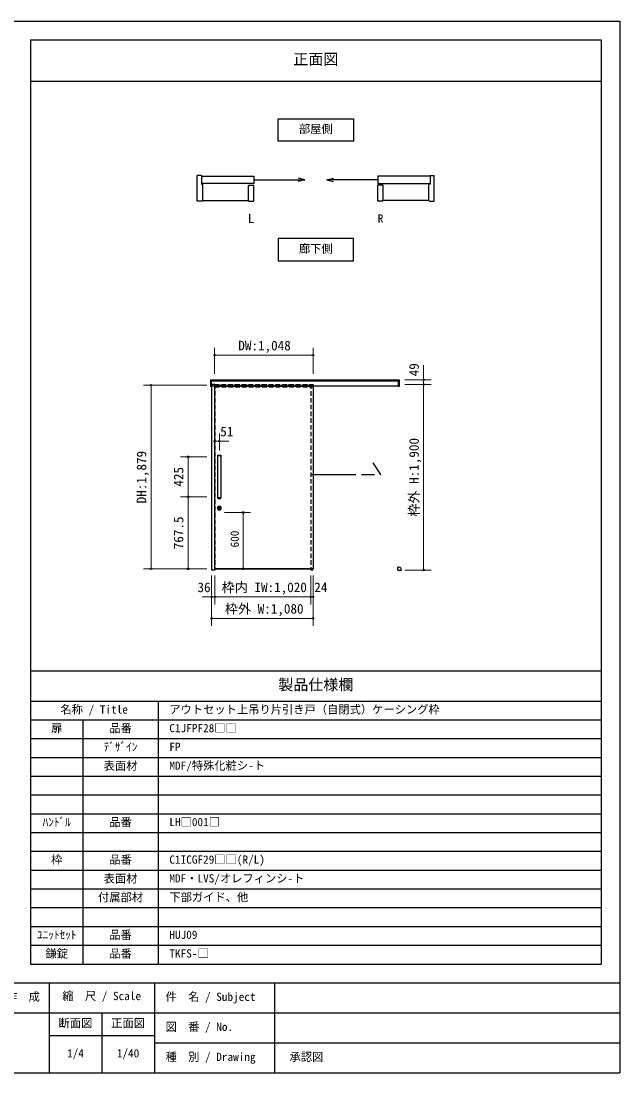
# Model space of a CAD drawing. Units: millimetres on the paper, enlarged 4 times, with parts at other scales. Extents: x -800 to 800, y -560 to 560.
# Drawn here: x 162 to 800, y -560 to 560 of the extents above; entities that cross this region are included whole.
import ezdxf
from ezdxf.enums import TextEntityAlignment as Align

# ---------------------------------------------------------------- set-up
doc = ezdxf.new("R2010")
doc.units = ezdxf.units.MM
doc.header["$LTSCALE"] = 4
doc.header["$PDMODE"] = 32
doc.header["$PDSIZE"] = 1.6
doc.linetypes.add('CHAIN_DOUBLE_DASH', pattern=[23.5, 12, -1.5, 3.5, -1.5, 3.5, -1.5])
doc.linetypes.add('DASHED1', pattern=[1.8, 1.2, -0.6])
doc.layers.add('0-0', color=7, linetype='Continuous', lineweight=25)
doc.layers.add('1-0', color=7, linetype='Continuous', lineweight=25)
doc.styles.add('ＭＳ ゴシック', font='')
doc.styles.get('ＭＳ ゴシック').set_extended_font_data('MS Gothic')

msp = doc.modelspace()

# ---------------------------------------------------------------- linework, layer by layer
at = {"layer": '0-0'}
for p, q in [((172, 540), (780, 540)), ((780, 540), (780, -444)), ((172, 496), (780, 496)), ((172, -132), (780, -132)), ((172, -164), (780, -164)), ((308, -164), (308, -444)), ((172, -184), (780, -184)), ((228, -184), (228, -444)), ((172, -204), (780, -204)), ((172, -224), (780, -224)), ((172, -244), (780, -244)), ((172, -264), (780, -264)), ((172, -284), (780, -284)), ((172, -304), (780, -304)), ((172, -324), (780, -324)), ((172, -344), (780, -344)), ((172, -364), (780, -364)), ((172, -384), (780, -384)), ((172, -404), (780, -404)), ((172, -424), (780, -424)), ((-800, -464), (800, -464)), ((192, -464), (192, -560)), ((304, -464), (304, -560)), ((432, -464), (432, -560)), ((-476, -496), (800, -496)), ((248, -496), (248, -560)), ((192, -520), (304, -520)), ((304, -528), (800, -528)), ((-800, -560), (800, -560))]:
    msp.add_line(p, q, dxfattribs=at)
for points in [[(-800, 560), (800, 560), (800, -560)], [(172, 540), (172, -444), (780, -444)]]:
    msp.add_lwpolyline(points, dxfattribs=at)
at = {"layer": '1-0'}
for p, q in [((354.32, 395.702), (349.76, 395.702)), ((349.76, 368.342), (349.76, 395.702)), ((354.32, 395.702), (354.32, 386.282)), ((354.32, 394.952), (409.924, 394.952)), ((354.32, 394.952), (354.32, 387.032)), ((409.924, 394.952), (409.924, 387.032)), ((464.24, 390.992), (457.285, 392.856)), ((487.76, 390.992), (494.715, 392.856)), ((597.68, 394.952), (542.076, 394.952)), ((542.076, 394.952), (542.076, 387.032)), ((597.68, 395.702), (602.24, 395.702)), ((597.68, 395.702), (597.68, 386.282)), ((597.68, 394.952), (597.68, 387.032)), ((602.24, 368.342), (602.24, 395.702)), ((409.924, 387.032), (354.32, 387.032)), ((354.32, 386.282), (355.52, 386.282)), ((409.924, 390.992), (464.24, 390.992)), ((409.924, 368.342), (409.924, 385.406)), ((464.24, 390.992), (457.285, 389.129)), ((487.76, 390.992), (494.715, 389.129)), ((542.076, 390.992), (487.76, 390.992)), ((542.076, 387.032), (597.68, 387.032)), ((542.076, 368.342), (542.076, 385.406)), ((597.68, 386.282), (596.48, 386.282)), ((354.92, 368.342), (349.76, 368.342)), ((355.52, 369.062), (404.164, 369.062)), ((596.48, 369.062), (547.836, 369.062)), ((597.08, 368.342), (602.24, 368.342)), ((363.911, 178.033), (365.011, 178.033)), ((363.911, 178.033), (363.911, 171.033)), ((365.011, 171.033), (363.911, 171.033)), ((365.011, 171.033), (365.011, 178.033)), ((365.011, 177.933), (563.811, 177.933)), ((365.011, 176.933), (563.811, 176.933)), ((365.011, 173.033), (365.011, -24.567)), ((563.811, 171.133), (365.011, 171.133)), ((368.211, 173.033), (368.211, -23.267)), ((368.211, 171.133), (473.011, 171.133)), ((473.011, 173.033), (473.011, -23.267)), ((563.811, 178.033), (563.811, 171.033)), ((563.811, 178.033), (564.911, 178.033)), ((564.911, 171.033), (563.811, 171.033)), ((564.911, 178.033), (564.911, 171.033)), ((371.811, 52.283), (371.811, 97.183)), ((563.41, -24.567), (563.41, -21.567)), ((564.31, -21.567), (563.41, -21.567)), ((368.611, -24.567), (365.011, -24.567)), ((368.211, -23.267), (473.011, -23.267)), ((473.011, -24.567), (470.611, -24.567)), ((563.41, -24.567), (564.31, -24.567)), ((564.31, -24.567), (567.31, -24.567))]:
    msp.add_line(p, q, dxfattribs=at)
at = {"layer": '1-0', "color": 4, "lineweight": 9}
for p, q in [((368.211, 212.233), (368.211, 184.233)), ((368.211, 204.233), (473.011, 204.233)), ((473.011, 212.233), (473.011, 184.233)), ((590.81, -24.567), (590.81, 193.524)), ((292.498, 172.233), (359.977, 172.233)), ((300.498, -23.267), (300.498, 172.233)), ((598.81, 177.933), (570.81, 177.933)), ((598.81, 173.033), (570.81, 173.033)), ((368.21, 120.733), (368.21, 102.733)), ((368.21, 112.733), (383.311, 112.733)), ((373.311, 120.733), (373.311, 102.733)), ((332.01, 95.983), (359.977, 95.983)), ((340.01, 53.483), (340.01, 95.983)), ((332.01, 53.483), (359.977, 53.483)), ((340.01, -23.267), (340.01, 53.483)), ((406.611, 36.733), (378.611, 36.733)), ((398.611, -23.267), (398.611, 36.733)), ((292.498, -23.267), (359.977, -23.267)), ((332.01, -23.267), (359.977, -23.267)), ((365.01, -61.138), (365.01, -30.281)), ((368.61, -61.138), (368.61, -30.281)), ((470.611, -61.138), (470.611, -30.281)), ((473.011, -61.138), (473.011, -30.281)), ((598.81, -24.567), (570.81, -24.567)), ((355.01, -53.138), (470.611, -53.138)), ((365.01, -53.138), (368.61, -53.138)), ((365.01, -83.995), (365.01, -53.138)), ((470.611, -53.138), (473.011, -53.138)), ((473.011, -83.995), (473.011, -53.138)), ((365.01, -75.995), (473.011, -75.995))]:
    msp.add_line(p, q, dxfattribs=at)
at = {"layer": '1-0', "linetype": 'DASHED1'}
for p, q in [((368.611, 173.033), (365.011, 173.033)), ((473.011, 172.233), (368.211, 172.233)), ((368.211, 172.233), (473.011, 172.233)), ((368.611, 173.033), (368.611, -24.567)), ((368.611, 173.033), (473.011, 173.033)), ((368.611, 170.633), (473.011, 170.633)), ((470.611, 173.033), (470.611, -24.567))]:
    msp.add_line(p, q, dxfattribs=at)
at = {"layer": '1-0'}
for points in [[(436, 456), (516, 456), (516, 432), (436, 432)], [(436, 304.526), (516, 304.526), (516, 328.526), (436, 328.526)], [(371.811, 97.733), (374.811, 97.733), (374.811, 97.183), (371.811, 97.183)]]:
    msp.add_lwpolyline(points, close=True, dxfattribs=at)
for points in [[(354.92, 368.342), (355.52, 368.942), (355.52, 386.282)], [(404.164, 368.942), (404.164, 384.806), (404.764, 385.406), (409.924, 385.406)], [(547.836, 368.942), (547.836, 384.806), (547.236, 385.406), (542.076, 385.406)], [(597.08, 368.342), (596.48, 368.942), (596.48, 386.282)], [(404.164, 368.942), (404.764, 368.342), (409.924, 368.342)], [(547.836, 368.942), (547.236, 368.342), (542.076, 368.342)], [(374.811, 97.183), (374.811, 52.283), (371.811, 52.283), (371.811, 51.733), (374.811, 51.733), (374.811, 52.283)], [(368.211, -23.267), (473.011, -23.267), (368.211, -23.267)]]:
    msp.add_lwpolyline(points, dxfattribs=at)
at = {"layer": '1-0', "linetype": 'CHAIN_DOUBLE_DASH'}
msp.add_lwpolyline([(470.511, 77.333), (545.431, 77.333), (537.198, 89.709)], dxfattribs=at)
at = {"layer": '1-0', "lineweight": 18}
for radius in [2.2, 1.7, 1.5]:
    msp.add_circle((373.311, 41.333), radius, dxfattribs=at)
for start, end in [(124.19308, 304.19308), (304.19308, 124.19308)]:
    msp.add_arc((373.311, 41.333), 0.8, start, end, dxfattribs=at)
at = {"layer": '1-0'}
msp.add_arc((564.31, -24.567), 3, 0, 90, dxfattribs=at)
at = {"layer": '1-0', "color": 4}
for p in [(368.211, 204.233), (473.011, 204.233), (300.498, 172.233), (590.81, 177.933), (590.81, 173.033), (368.21, 112.733), (373.311, 112.733), (340.01, 95.983), (340.01, 53.483), (398.611, 36.733), (300.498, -23.267), (340.01, -23.267), (398.611, -23.267), (590.81, -24.567), (365.01, -53.138), (368.61, -53.138), (470.611, -53.138), (473.011, -53.138), (365.01, -75.995), (473.011, -75.995)]:
    msp.add_point(p, dxfattribs=at)

# ---------------------------------------------------------------- texts
at = {"layer": '0-0', "style": 'ＭＳ ゴシック'}
for s, height, p in [('正面図', 11.73, (452, 510)), ('製品仕様欄', 11.73, (436, -155.963)), ('名称 / Title', 8.798, (204, -180)), ('アウトセット上吊り片引き戸（自閉式）ケーシング枠', 8.798, (320, -180)), ('扉', 8.798, (194, -200)), ('品番', 8.798, (256, -200)), ('C1JFPF28□□', 8.798, (320, -199.84)), ('ﾃﾞｻﾞｲﾝ', 8.798, (250, -220)), ('FP', 8.798, (320, -219.84)), ('表面材', 8.798, (250, -240)), ('MDF/特殊化粧シ-ト', 8.798, (320, -239.84)), ('ﾊﾝﾄﾞﾙ', 8.798, (185, -300)), ('品番', 8.798, (256, -300)), ('LH□001□', 8.798, (320, -299.84)), ('枠', 8.798, (194, -340)), ('品番', 8.798, (256, -340)), ('C1ICGF29□□(R/L)', 8.798, (320, -339.84)), ('表面材', 8.798, (250, -360)), ('MDF・LVS/オレフィンシ-ト', 8.798, (320, -359.84)), ('付属部材', 8.798, (244, -380)), ('下部ガイド、他', 8.798, (320, -379.84)), ('ﾕﾆｯﾄｾｯﾄ', 8.798, (179, -420)), ('品番', 8.798, (256, -420)), ('HUJ09', 8.798, (320, -419.84)), ('鎌錠', 8.798, (188, -440)), ('品番', 8.798, (256, -440)), ('TKFS-□', 8.798, (320, -439.84)), ('作\u3000成', 8.798, (146, -485.92)), ('縮\u3000尺 / Scale', 8.798, (206, -485.095)), ('件\u3000名 / Subject', 8.798, (316, -485.919)), ('断面図', 8.798, (202, -513.968)), ('正面図', 8.798, (258, -513.968)), ('図\u3000番 / No.', 8.798, (316, -517.919)), ('1/4', 8.798, (211, -546.097)), ('1/40', 8.798, (264, -546.097)), ('種\u3000別 / Drawing', 8.798, (316, -549.919)), ('承認図', 8.798, (448, -549.919))]:
    msp.add_text(s, height=height, dxfattribs=at).set_placement(p, align=Align.BOTTOM_LEFT)
at = {"layer": '1-0', "style": 'ＭＳ ゴシック'}
for s, height, p in [('部屋側', 8.798, (458, 438)), ('L', 10.26, (403.521, 341.743)), ('R', 8.798, (541.933, 342.743)), ('廊下側', 8.798, (458, 310.526)), ('DW:1,048', 10.26, (393.474, 206.233)), ('51', 10.26, (374.183, 114.733)), ('36', 10.26, (349.975, -51.138)), ('枠内 IW:1,020', 10.26, (375.676, -51.138)), ('24', 10.26, (474.416, -51.138)), ('枠外 W:1,080', 10.26, (379.108, -73.995))]:
    msp.add_text(s, height=height, dxfattribs=at).set_placement(p, align=Align.BOTTOM_LEFT)
for s, height, p in [('49', 10.26, (588.81, 181.725)), ('枠外 H:1,900', 10.26, (588.81, 32.233)), ('DH:1,879', 10.26, (298.498, 46.483)), ('425', 10.26, (338.01, 64.233)), ('767.5', 10.26, (338.01, -2.392)), ('600', 8.798, (396.611, -0.467))]:
    msp.add_text(s, height=height, rotation=90, dxfattribs=at).set_placement(p, align=Align.BOTTOM_LEFT)

doc.saveas('drawing.dxf')
